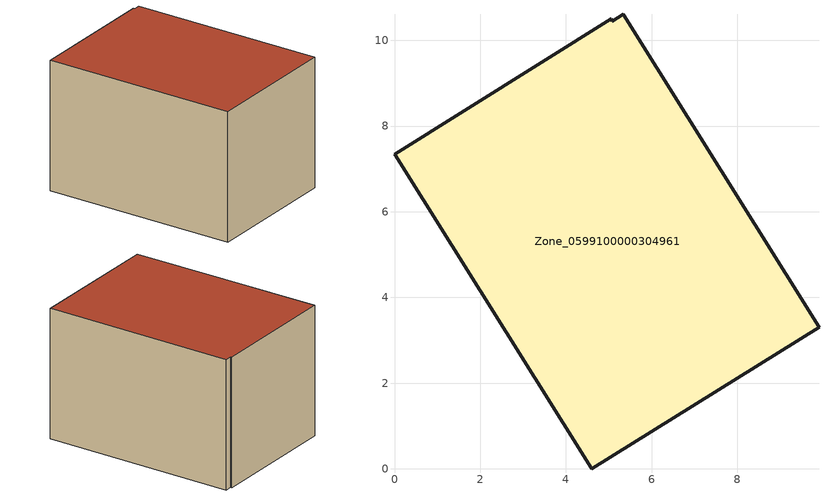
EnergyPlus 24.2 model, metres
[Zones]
Zone_0599100000304961
 floor ground (C_G): 5.34,10.61 9.91,3.31 4.61,0 0,7.34 5.05,10.5 5.09,10.45 z0
 wall outside (C_F): 4.61,0 9.91,3.31 5.34,10.61 5.09,10.45 5.05,10.5 0,7.34 4.61,0 z0:5.82
 roof outside (C_R): 9.91,3.31 5.34,10.61 5.09,10.45 5.05,10.5 0,7.34 4.61,0 z5.82
[BUILDING]
Pand.0599100000304961: North Axis=0; Terrain=City; Loads Convergence Tolerance Value=0.04; Temperature Convergence Tolerance Value=0.4; Solar Distribution=FullExterior; Maximum Number of Warmup Days=25; Minimum Number of Warmup Days=1
[Site:Location]
Rotterdam.The.Hague.AP_ZH_NLD Design_Conditions: Latitude=51.96; Longitude=4.45; Time Zone=1; Elevation=-4.5
[SITE:GROUNDTEMPERATURE:BUILDINGSURFACE]
18, 18, 18, 18, 18, 18, 18, 18, 18, 18, 18, 18
[MATERIAL] Thermal Absorptance=0.9; Solar Absorptance=0.7; Visible Absorptance=0.7
Name | Roughness | Thickness | Conductivity | Density | Specific Heat
G.TI.1965-1974 | MediumSmooth | 0.15 | 0.882353 | 540 | 1210
F.TI.1965-1974 | Rough | 0.3 | 0.697674 | 1920 | 840
R.TI.1965-1974 | MediumRough | 0.2 | 0.232558 | 1500 | 1000
[CONSTRUCTION]
C_G: G.TI.1965-1974
C_F: F.TI.1965-1974
C_R: R.TI.1965-1974
[ZONE]
Zone_0599100000304961: Type=1; Multiplier=1; Ceiling Height=Autocalculate; Volume=Autocalculate; Floor Area=autocalculate; Part of Total Floor Area=Yes
[ZONEINFILTRATION:DESIGNFLOWRATE]
Infil_Zone_0599100000304961: Zone or ZoneList or Space or SpaceList=Zone_0599100000304961; Schedule=AlwaysOn; Design Flow Rate Calculation Method=Flow/Area; Flow Rate per Floor Area=0.003; Constant Term Coefficient=1; Temperature Term Coefficient=0; Velocity Term Coefficient=0; Velocity Squared Term Coefficient=0
[HVACTEMPLATE:ZONE:IDEALLOADSAIRSYSTEM]
Zone_0599100000304961: Maximum Heating Supply Air Temperature=50; Minimum Cooling Supply Air Temperature=13; Maximum Heating Supply Air Humidity Ratio=0.0156; Minimum Cooling Supply Air Humidity Ratio=0.0077; Heating Limit=NoLimit; Cooling Limit=NoLimit; Dehumidification Control Type=ConstantSensibleHeatRatio; Cooling Sensible Heat Ratio=0.7; Dehumidification Setpoint=60; Humidification Control Type=None; Humidification Setpoint=30; Outdoor Air Method=None; Outdoor Air Flow Rate per Person=0.00944; Outdoor Air Flow Rate per Zone Floor Area=0; Outdoor Air Flow Rate per Zone=0; Demand Controlled Ventilation Type=None; Outdoor Air Economizer Type=NoEconomizer; Heat Recovery Type=None; Sensible Heat Recovery Effectiveness=0.7; Latent Heat Recovery Effectiveness=0.65
[ZONECONTROL:THERMOSTAT]
ThermostatControl_Zone_0599100000304961: Zone or ZoneList=Zone_0599100000304961; Control Type Schedule=DualSetpointControlType; Control 1=Thermostat_Zone_0599100000304961; Temperature Difference Between Cutout And Setpoint=0
[THERMOSTATSETPOINT:DUALSETPOINT]
Thermostat_Zone_0599100000304961: Heating Setpoint Temperature Schedule=HeatingSetpoint_Zone_0599100000304961; Cooling Setpoint Temperature Schedule=CoolingSetpoint_Zone_0599100000304961
[SCHEDULE:COMPACT]
HeatingSetpoint_Zone_0599100000304961: Through: 12/31, For: AllDays, Until: 24:00, 21
CoolingSetpoint_Zone_0599100000304961: Through: 12/31, For: AllDays, Until: 24:00, 24
DualSetpointControlType: Through: 12/31, For: AllDays, Until: 24:00, 4
AlwaysOn: Through: 12/31, For: AllDays, Until: 24:00, 1
